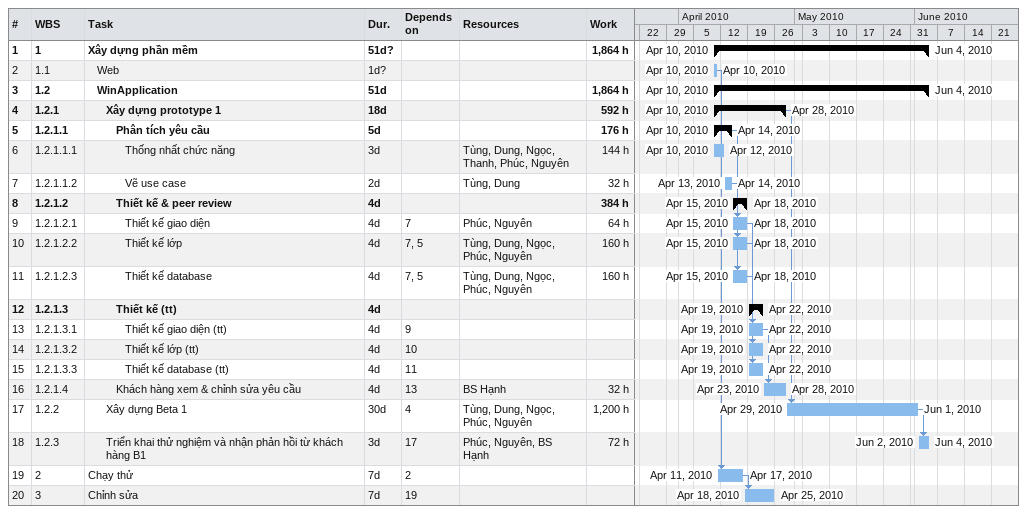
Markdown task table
| ID | WBS | Task | Duration | Start | Finish | Predecessors | Resources | Work (h) |
|---|---|---|---|---|---|---|---|---|
| 1 | 1 | **Xây dựng phần mềm** | 51d? | 2010-04-10 | 2010-06-04 |  |  | 1864 |
| 2 | 1.1 | Web | 1d? | 2010-04-10 | 2010-04-10 |  |  |  |
| 3 | 1.2 | **WinApplication** | 51d | 2010-04-10 | 2010-06-04 |  |  | 1864 |
| 4 | 1.2.1 | **Xây dựng prototype 1** | 18d | 2010-04-10 | 2010-04-28 |  |  | 592 |
| 5 | 1.2.1.1 | **Phân tích yêu cầu** | 5d | 2010-04-10 | 2010-04-14 |  |  | 176 |
| 6 | 1.2.1.1.1 | Thống nhất chức năng | 3d | 2010-04-10 | 2010-04-12 |  | Tùng, Dung, Ngọc, Thanh, Phúc, Nguyên | 144 |
| 7 | 1.2.1.1.2 | Vẽ use case | 2d | 2010-04-13 | 2010-04-14 |  | Tùng, Dung | 32 |
| 8 | 1.2.1.2 | **Thiết kế & peer review** | 4d | 2010-04-15 | 2010-04-18 |  |  | 384 |
| 9 | 1.2.1.2.1 | Thiết kế giao diện | 4d | 2010-04-15 | 2010-04-18 | 7 | Phúc, Nguyên | 64 |
| 10 | 1.2.1.2.2 | Thiết kế lớp | 4d | 2010-04-15 | 2010-04-18 | 7, 5 | Tùng, Dung, Ngọc, Phúc, Nguyên | 160 |
| 11 | 1.2.1.2.3 | Thiết kế database | 4d | 2010-04-15 | 2010-04-18 | 7, 5 | Tùng, Dung, Ngọc, Phúc, Nguyên | 160 |
| 12 | 1.2.1.3 | **Thiết kế (tt)** | 4d | 2010-04-19 | 2010-04-22 |  |  |  |
| 13 | 1.2.1.3.1 | Thiết kế giao diện (tt) | 4d | 2010-04-19 | 2010-04-22 | 9 |  |  |
| 14 | 1.2.1.3.2 | Thiết kế lớp (tt) | 4d | 2010-04-19 | 2010-04-22 | 10 |  |  |
| 15 | 1.2.1.3.3 | Thiết kế database (tt) | 4d | 2010-04-19 | 2010-04-22 | 11 |  |  |
| 16 | 1.2.1.4 | Khách hàng xem & chỉnh sửa yêu cầu | 4d | 2010-04-23 | 2010-04-28 | 13 | BS Hạnh | 32 |
| 17 | 1.2.2 | Xây dựng Beta 1 | 30d | 2010-04-29 | 2010-06-01 | 4 | Tùng, Dung, Ngọc, Phúc, Nguyên | 1200 |
| 18 | 1.2.3 | Triển khai thử nghiệm và nhận phản hồi từ khách hàng B1 | 3d | 2010-06-02 | 2010-06-04 | 17 | Phúc, Nguyên, BS Hạnh | 72 |
| 19 | 2 | Chạy thử | 7d | 2010-04-11 | 2010-04-17 | 2 |  |  |
| 20 | 3 | Chỉnh sửa | 7d | 2010-04-18 | 2010-04-25 | 19 |  |  |
